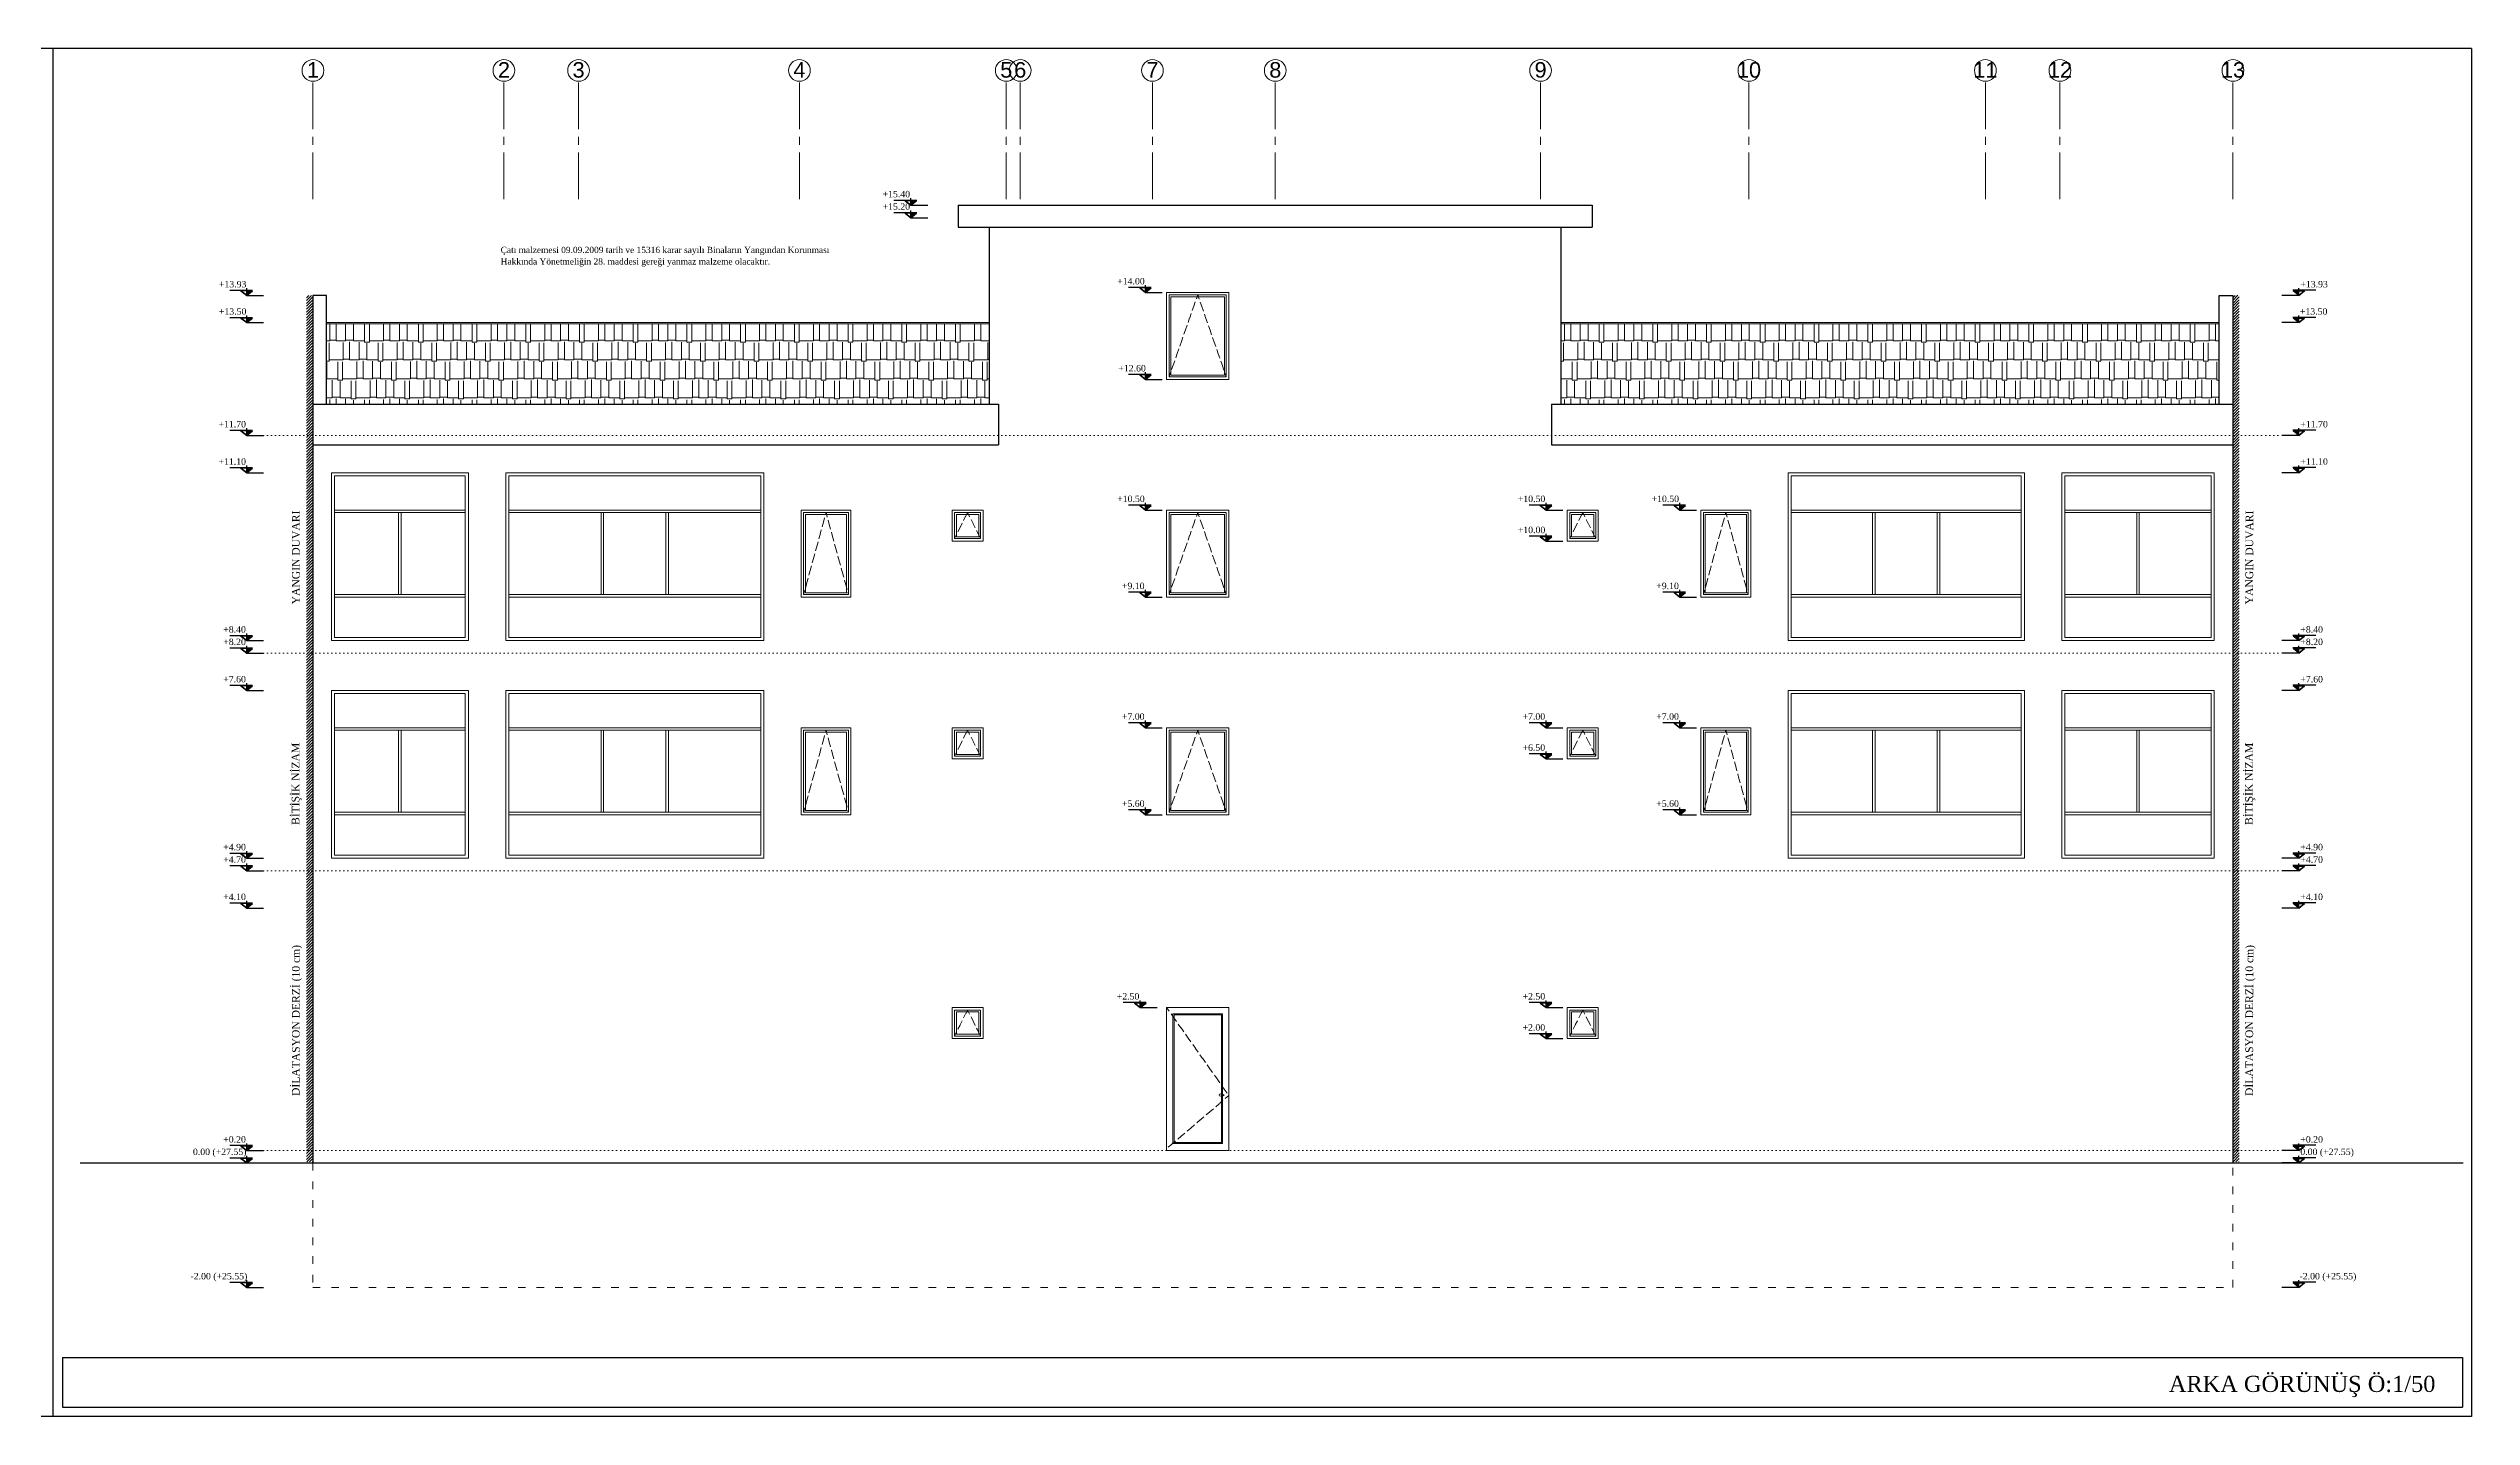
# Model space of a CAD drawing. Header units: centimetres. Extents: x 14449 to 53524, y -19051 to -10746.
# Drawn here: x 49629 to 53524, y -12946 to -10746 of the extents above; entities that cross this region are included whole.
import ezdxf

# ---------------------------------------------------------------- set-up
doc = ezdxf.new("R2010")
doc.units = ezdxf.units.CM
for name, pattern in [('ACAD_ISO03W100', [30, 12, -18]), ('CENTER2', [112.5, 75, -12.5, 12.5, -12.5]), ('DOT', [6.35, 0, -6.35]), ('IZDUSUM1', [20, 7.5, -5, 7.5, 0])]:
    doc.linetypes.add(name, pattern=pattern)
doc.layers.add('KOT', color=1, linetype='Continuous')
for name, color, linetype, lineweight in [('P-AKS', 255, 'Continuous', 5), ('rtm-izdusum-üst ince', 8, 'IZDUSUM1', 5), ('rtm-kesit katmanı-04', 33, 'Continuous', 25), ('rtm-kesit katmanı-05', 153, 'Continuous', 20), ('rtm-kesit katmanı-06', 136, 'Continuous', 15), ('rtm-mhl-yazı-malzeme', 7, 'Continuous', 13), ('rtm-olcu-iç 01', 7, 'Continuous', 20), ('rtm-sembol kot yazı', 7, 'Continuous', 20), ('rtm-sıva', 252, 'Continuous', 15)]:
    doc.layers.add(name, color=color, linetype=linetype, lineweight=lineweight)
doc.styles.add('arial_1_18', font='arial.ttf', dxfattribs={"height": 0.2})
doc.styles.add('times new roman_1_18', font='times.ttf', dxfattribs={"height": 0.2})
doc.styles.add('VAZ-OLCU', font='times.ttf', dxfattribs={"height": 60})
doc.styles.add('ölçü', font='times.ttf', dxfattribs={"height": 10})
pattern_1 = [(46.20512, (18998.2734, -3091.6842), (-2.2917851, 2.1973498), [])]

# ---------------------------------------------------------------- blocks, each defined once
blk = doc.blocks.new('kotson')
at = {"layer": 'KOT'}
blk.add_hatch(color=256, dxfattribs=at).paths.add_polyline_path([(0.3, 13.6), (18, 0), (18, 13.6)])
for p, q in [((70, 16), (0, 16)), ((18, 0), (0.3, 13.6)), ((0.3, 13.6), (35.6, 13.6)), ((18, 0), (18, 21.9)), ((35.6, 13.6), (18, 0)), ((18, 0), (35.6, 13.6)), ((18, 0), (18, 13.6)), ((18, 0), (-33.7, 0))]:
    blk.add_line(p, q, dxfattribs=at)

msp = doc.modelspace()

# ---------------------------------------------------------------- hatches: boundary and pattern name
at = {"layer": 'rtm-kesit katmanı-05'}
h = msp.add_hatch(dxfattribs=at)
h.set_pattern_fill('AR-RSHKE', color=256, scale=0.1, style=0)
h.set_pattern_definition([(0, (9588.726, 2e-12), (64.77, 30.48), [15.24, -12.7, 17.78, -7.62, 22.86, -10.16]), (0, (9603.966, 1.27), (64.77, 30.48), [12.7, -48.26, 10.16, -15.24]), (0, (9634.446, -1.905), (64.77, 30.48), [7.62, -78.74]), (90, (9588.726, 2e-12), (-21.59, 30.48), [29.21, -92.71]), (90, (9603.966, 2e-12), (-21.59, 30.48), [28.575, -93.345]), (90, (9616.666, 2e-12), (-21.59, 30.48), [26.67, -95.25]), (90, (9634.446, -1.905), (-21.59, 30.48), [29.21, -92.71]), (90, (9642.066, -1.905), (-21.59, 30.48), [29.21, -92.71]), (90, (9664.926, 2e-12), (-21.59, 30.48), [27.94, -93.98])])
h.paths.add_polyline_path([(51142.1, -11189.2), (50075.9, -11189.2), (50075.9, -11248), (50074.8, -11318.5), (51141, -11318.5)])
h = msp.add_hatch(dxfattribs=at)
h.set_pattern_fill('AR-RSHKE', color=256, scale=0.1, style=0)
h.set_pattern_definition([(0, (11573.366, -5e-11), (64.77, 30.48), [15.24, -12.7, 17.78, -7.62, 22.86, -10.16]), (0, (11588.606, 1.27), (64.77, 30.48), [12.7, -48.26, 10.16, -15.24]), (0, (11619.086, -1.905), (64.77, 30.48), [7.62, -78.74]), (90, (11573.366, -5e-11), (-21.59, 30.48), [29.21, -92.71]), (90, (11588.606, -5e-11), (-21.59, 30.48), [28.575, -93.345]), (90, (11601.306, -5e-11), (-21.59, 30.48), [26.67, -95.25]), (90, (11619.086, -1.905), (-21.59, 30.48), [29.21, -92.71]), (90, (11626.706, -1.905), (-21.59, 30.48), [29.21, -92.71]), (90, (11649.566, -5e-11), (-21.59, 30.48), [27.94, -93.98])])
h.paths.add_polyline_path([(53119.1, -11189.2), (52060.6, -11189.2), (52060.6, -11248), (52059.5, -11318.5), (53118, -11318.5)])
at = {"layer": 'rtm-sıva'}
h = msp.add_hatch(dxfattribs=at)
h.set_pattern_fill('ANSI31', color=256, angle=1.2051)
h.set_pattern_definition(pattern_1)
h.paths.add_polyline_path([(50053.9, -11143.4), (50043.9, -11143.2), (50043.9, -12536.9), (50053.9, -12536.7)])
h = msp.add_hatch(dxfattribs=at)
h.set_pattern_fill('ANSI31', color=256, angle=1.2051)
h.set_pattern_definition(pattern_1)
h.paths.add_polyline_path([(53140.6, -11143.4), (53150.6, -11143.2), (53150.6, -12536.9), (53140.6, -12536.7)])

# ---------------------------------------------------------------- linework, layer by layer
at = {"color": 2, "lineweight": 25}
for p, q in [((49636.3, -10746.2), (49636.3, -12946.2)), ((53524.4, -10746.2), (53524.4, -12946.2)), ((49651.8, -12851.2), (53510, -12851.2)), ((49651.8, -12851.2), (49651.8, -12931.2)), ((53510, -12851.2), (53510, -12931.2)), ((49651.8, -12931.2), (53510, -12931.2))]:
    msp.add_line(p, q, dxfattribs=at)
for points in [[(53524.4, -10746.2), (16573.4, -10746.2)], [(53524.4, -12946.2), (16573.4, -12946.2)]]:
    msp.add_lwpolyline(points, dxfattribs=at)
at = {"layer": 'P-AKS', "linetype": 'CENTER2'}
for p, q in [((50053.9, -10988.5), (50053.9, -10799.1)), ((53140.5, -10988.5), (53140.5, -10799.1))]:
    msp.add_line(p, q, dxfattribs=at)
for points in [[(50361.3, -10988.5), (50361.3, -10799.1)], [(50481.3, -10988.5), (50481.3, -10799.1)], [(50836.3, -10988.5), (50836.3, -10799.1)], [(51168.8, -10988.5), (51168.8, -10799.1)], [(51191.3, -10988.5), (51191.3, -10799.1)], [(51403.8, -10988.5), (51403.8, -10799.1)], [(51601.3, -10988.5), (51601.3, -10799.1)], [(52027.8, -10988.5), (52027.8, -10799.1)], [(52362.8, -10988.5), (52362.8, -10799.1)], [(52742.8, -10988.5), (52742.8, -10799.1)], [(52862.8, -10988.5), (52862.8, -10799.1)]]:
    msp.add_lwpolyline(points, dxfattribs=at)
at = {"layer": 'P-AKS', "linetype": 'Continuous'}
for centre in [(50054.3, -10781.6), (50361.3, -10781.6), (50481.3, -10781.6), (50836.3, -10781.6), (51168.8, -10781.6), (51191.3, -10781.6), (51403.8, -10781.6), (51601.3, -10781.6), (52027.8, -10781.6), (52362.8, -10781.6), (52742.8, -10781.6), (52862.8, -10781.6), (53140.9, -10781.6)]:
    msp.add_circle(centre, 17.5, dxfattribs=at)
at = {"layer": 'rtm-izdusum-üst ince', "lineweight": 9}
for p, q in [((51430.6, -11274.5), (51476.6, -11142.5)), ((51476.6, -11142.5), (51522.6, -11274.5)), ((50843.1, -11624.5), (50879.1, -11492.5)), ((50879.1, -11492.5), (50915.1, -11624.5)), ((51085.6, -11534.5), (51106.6, -11492.5)), ((51106.6, -11492.5), (51127.6, -11534.5)), ((51430.6, -11624.5), (51476.6, -11492.5)), ((51476.6, -11492.5), (51522.6, -11624.5)), ((52074.6, -11534.5), (52095.6, -11492.5)), ((52095.6, -11492.5), (52116.6, -11534.5)), ((52289.6, -11624.5), (52325.6, -11492.5)), ((52325.6, -11492.5), (52361.6, -11624.5)), ((50843.1, -11974.5), (50879.1, -11842.5)), ((50879.1, -11842.5), (50915.1, -11974.5)), ((51085.6, -11884.5), (51106.6, -11842.5)), ((51106.6, -11842.5), (51127.6, -11884.5)), ((51430.6, -11974.5), (51476.6, -11842.5)), ((51476.6, -11842.5), (51522.6, -11974.5)), ((52074.6, -11884.5), (52095.6, -11842.5)), ((52095.6, -11842.5), (52116.6, -11884.5)), ((52289.6, -11974.5), (52325.6, -11842.5)), ((52325.6, -11842.5), (52361.6, -11974.5)), ((51085.6, -12334.5), (51106.6, -12292.5)), ((51106.6, -12292.5), (51127.6, -12334.5)), ((52074.6, -12334.5), (52095.6, -12292.5)), ((52095.6, -12292.5), (52116.6, -12334.5))]:
    msp.add_line(p, q, dxfattribs=at)
msp.add_lwpolyline([(51426.6, -12288.5), (51526.6, -12430.1), (51426.6, -12515.5)], dxfattribs=at)
at = {"layer": 'rtm-kesit katmanı-04', "lineweight": 30}
for p, q in [((51091.6, -10998.5), (52110.6, -10998.5)), ((51091.6, -10998.5), (51091.6, -11033.5)), ((52110.6, -10998.5), (52110.6, -11033.5)), ((51091.6, -11033.5), (52110.6, -11033.5)), ((51141.6, -11033.5), (51141.6, -11318.5)), ((52060.6, -11033.5), (52060.6, -11318.5)), ((50053.9, -11318.5), (51156.6, -11318.5)), ((51156.6, -11318.5), (51156.6, -11383.5)), ((52045.6, -11318.5), (53140.6, -11318.5)), ((52045.6, -11318.5), (52045.6, -11383.5)), ((50053.9, -11383.5), (51156.6, -11383.5)), ((52045.6, -11383.5), (53140.6, -11383.5)), ((49680.1, -12538.5), (53510.7, -12538.5))]:
    msp.add_line(p, q, dxfattribs=at)
at = {"layer": 'rtm-kesit katmanı-04', "lineweight": 20}
for p, q in [((50075.9, -11187.2), (51141.6, -11187.2)), ((50075.9, -11189.2), (51141.6, -11189.2)), ((52060.6, -11187.2), (53118.5, -11187.2)), ((52060.6, -11189.2), (53118.5, -11189.2))]:
    msp.add_line(p, q, dxfattribs=at)
at = {"layer": 'rtm-kesit katmanı-04', "lineweight": 9}
msp.add_line((51526.6, -12518.5), (51426.6, -12518.5), dxfattribs=at)
at = {"layer": 'rtm-kesit katmanı-04', "lineweight": 30}
for points in [[(50075.9, -11318.5), (50075.9, -11143.3), (50053.9, -11143.3), (50053.9, -12538.5)], [(53118.5, -11318.5), (53118.5, -11143.3), (53140.6, -11143.3), (53140.6, -12538.5)]]:
    msp.add_lwpolyline(points, dxfattribs=at)
at = {"layer": 'rtm-kesit katmanı-04', "lineweight": 9}
msp.add_lwpolyline([(51426.6, -12518.5), (51426.6, -12288.5), (51526.6, -12288.5), (51526.6, -12518.5)], dxfattribs=at)
at = {"layer": 'rtm-kesit katmanı-05', "lineweight": 9}
for p, q in [((50299.1, -11488.5), (50088.9, -11488.5)), ((50774.1, -11488.5), (50369.1, -11488.5)), ((52800.6, -11488.5), (52430.6, -11488.5)), ((53105.6, -11488.5), (52870.6, -11488.5)), ((50299.1, -11492.5), (50088.9, -11492.5)), ((50192, -11492.5), (50192, -11624.5)), ((50196, -11492.5), (50196, -11624.5)), ((50774.1, -11492.5), (50369.1, -11492.5)), ((50517.6, -11492.5), (50517.6, -11624.5)), ((50521.6, -11492.5), (50521.6, -11624.5)), ((50621.6, -11492.5), (50621.6, -11624.5)), ((50625.6, -11492.5), (50625.6, -11624.5)), ((52800.6, -11492.5), (52430.6, -11492.5)), ((52561.6, -11492.5), (52561.6, -11624.5)), ((52565.6, -11492.5), (52565.6, -11624.5)), ((52665.6, -11492.5), (52665.6, -11624.5)), ((52669.6, -11492.5), (52669.6, -11624.5)), ((53105.6, -11492.5), (52870.6, -11492.5)), ((52986.1, -11492.5), (52986.1, -11624.5)), ((52990.1, -11492.5), (52990.1, -11624.5)), ((50299.1, -11624.5), (50088.9, -11624.5)), ((50299.1, -11628.5), (50088.9, -11628.5)), ((50774.1, -11624.5), (50369.1, -11624.5)), ((50774.1, -11628.5), (50369.1, -11628.5)), ((52800.6, -11624.5), (52430.6, -11624.5)), ((52800.6, -11628.5), (52430.6, -11628.5)), ((53105.6, -11624.5), (52870.6, -11624.5)), ((53105.6, -11628.5), (52870.6, -11628.5)), ((50299.1, -11838.5), (50088.9, -11838.5)), ((50774.1, -11838.5), (50369.1, -11838.5)), ((52800.6, -11838.5), (52430.6, -11838.5)), ((53105.6, -11838.5), (52870.6, -11838.5)), ((50299.1, -11842.5), (50088.9, -11842.5)), ((50192, -11842.5), (50192, -11974.5)), ((50196, -11842.5), (50196, -11974.5)), ((50774.1, -11842.5), (50369.1, -11842.5)), ((50517.6, -11842.5), (50517.6, -11974.5)), ((50521.6, -11842.5), (50521.6, -11974.5)), ((50621.6, -11842.5), (50621.6, -11974.5)), ((50625.6, -11842.5), (50625.6, -11974.5)), ((52800.6, -11842.5), (52430.6, -11842.5)), ((52561.6, -11842.5), (52561.6, -11974.5)), ((52565.6, -11842.5), (52565.6, -11974.5)), ((52665.6, -11842.5), (52665.6, -11974.5)), ((52669.6, -11842.5), (52669.6, -11974.5)), ((53105.6, -11842.5), (52870.6, -11842.5)), ((52986.1, -11842.5), (52986.1, -11974.5)), ((52990.1, -11842.5), (52990.1, -11974.5)), ((50299.1, -11974.5), (50088.9, -11974.5)), ((50299.1, -11978.5), (50088.9, -11978.5)), ((50774.1, -11974.5), (50369.1, -11974.5)), ((50774.1, -11978.5), (50369.1, -11978.5)), ((52800.6, -11974.5), (52430.6, -11974.5)), ((52800.6, -11978.5), (52430.6, -11978.5)), ((53105.6, -11974.5), (52870.6, -11974.5)), ((53105.6, -11978.5), (52870.6, -11978.5)), ((51438.5, -12300.4), (51514.7, -12300.4)), ((51438.5, -12424.7), (51438.5, -12300.4)), ((51438.5, -12505.6), (51438.5, -12305.2)), ((51514.7, -12300.4), (51514.7, -12300.4)), ((51514.7, -12300.4), (51514.7, -12429.1)), ((51514.7, -12429.4), (51514.7, -12505.6)), ((51514.7, -12505.6), (51438.5, -12505.6))]:
    msp.add_line(p, q, dxfattribs=at)
for points in [[(51426.6, -11138.5), (51526.6, -11138.5), (51526.6, -11278.5), (51426.6, -11278.5), (51426.6, -11138.5)], [(50839.1, -11488.5), (50919.1, -11488.5), (50919.1, -11628.5), (50839.1, -11628.5), (50839.1, -11488.5)], [(51081.6, -11488.5), (51131.6, -11488.5), (51131.6, -11538.5), (51081.6, -11538.5), (51081.6, -11488.5)], [(51426.6, -11488.5), (51526.6, -11488.5), (51526.6, -11628.5), (51426.6, -11628.5), (51426.6, -11488.5)], [(52070.6, -11488.5), (52120.6, -11488.5), (52120.6, -11538.5), (52070.6, -11538.5), (52070.6, -11488.5)], [(52285.6, -11488.5), (52365.6, -11488.5), (52365.6, -11628.5), (52285.6, -11628.5), (52285.6, -11488.5)], [(50839.1, -11838.5), (50919.1, -11838.5), (50919.1, -11978.5), (50839.1, -11978.5), (50839.1, -11838.5)], [(51081.6, -11838.5), (51131.6, -11838.5), (51131.6, -11888.5), (51081.6, -11888.5), (51081.6, -11838.5)], [(51426.6, -11838.5), (51526.6, -11838.5), (51526.6, -11978.5), (51426.6, -11978.5), (51426.6, -11838.5)], [(52070.6, -11838.5), (52120.6, -11838.5), (52120.6, -11888.5), (52070.6, -11888.5), (52070.6, -11838.5)], [(52285.6, -11838.5), (52365.6, -11838.5), (52365.6, -11978.5), (52285.6, -11978.5), (52285.6, -11838.5)], [(51081.6, -12288.5), (51131.6, -12288.5), (51131.6, -12338.5), (51081.6, -12338.5), (51081.6, -12288.5)], [(51436.7, -12426.5), (51436.7, -12298.6), (51516.4, -12298.6)], [(51516.4, -12416), (51516.4, -12507.4), (51436.7, -12507.4), (51436.7, -12302.7)], [(51516.4, -12298.6), (51516.4, -12426.5)], [(52070.6, -12288.5), (52120.6, -12288.5), (52120.6, -12338.5), (52070.6, -12338.5), (52070.6, -12288.5)]]:
    msp.add_lwpolyline(points, dxfattribs=at)
for points in [[(51430.6, -11142.5), (51522.6, -11142.5), (51522.6, -11274.5), (51430.6, -11274.5)], [(51433.6, -11145.5), (51519.6, -11145.5), (51519.6, -11271.5), (51433.6, -11271.5)], [(50083.9, -11428.5), (50304.1, -11428.5), (50304.1, -11698.5), (50083.9, -11698.5)], [(50088.9, -11433.5), (50299.1, -11433.5), (50299.1, -11693.5), (50088.9, -11693.5)], [(50364.1, -11428.5), (50779.1, -11428.5), (50779.1, -11698.5), (50364.1, -11698.5)], [(50369.1, -11433.5), (50774.1, -11433.5), (50774.1, -11693.5), (50369.1, -11693.5)], [(52425.6, -11428.5), (52805.6, -11428.5), (52805.6, -11698.5), (52425.6, -11698.5)], [(52430.6, -11433.5), (52800.6, -11433.5), (52800.6, -11693.5), (52430.6, -11693.5)], [(52865.6, -11428.5), (53110.6, -11428.5), (53110.6, -11698.5), (52865.6, -11698.5)], [(52870.6, -11433.5), (53105.6, -11433.5), (53105.6, -11693.5), (52870.6, -11693.5)], [(50843.1, -11492.5), (50915.1, -11492.5), (50915.1, -11624.5), (50843.1, -11624.5)], [(50846.1, -11495.5), (50912.1, -11495.5), (50912.1, -11621.5), (50846.1, -11621.5)], [(51085.6, -11492.5), (51127.6, -11492.5), (51127.6, -11534.5), (51085.6, -11534.5)], [(51088.6, -11495.5), (51124.6, -11495.5), (51124.6, -11531.5), (51088.6, -11531.5)], [(51430.6, -11492.5), (51522.6, -11492.5), (51522.6, -11624.5), (51430.6, -11624.5)], [(51433.6, -11495.5), (51519.6, -11495.5), (51519.6, -11621.5), (51433.6, -11621.5)], [(52074.6, -11492.5), (52116.6, -11492.5), (52116.6, -11534.5), (52074.6, -11534.5)], [(52077.6, -11495.5), (52113.6, -11495.5), (52113.6, -11531.5), (52077.6, -11531.5)], [(52289.6, -11492.5), (52361.6, -11492.5), (52361.6, -11624.5), (52289.6, -11624.5)], [(52292.6, -11495.5), (52358.6, -11495.5), (52358.6, -11621.5), (52292.6, -11621.5)], [(50083.9, -11778.5), (50304.1, -11778.5), (50304.1, -12048.5), (50083.9, -12048.5)], [(50088.9, -11783.5), (50299.1, -11783.5), (50299.1, -12043.5), (50088.9, -12043.5)], [(50364.1, -11778.5), (50779.1, -11778.5), (50779.1, -12048.5), (50364.1, -12048.5)], [(50369.1, -11783.5), (50774.1, -11783.5), (50774.1, -12043.5), (50369.1, -12043.5)], [(52425.6, -11778.5), (52805.6, -11778.5), (52805.6, -12048.5), (52425.6, -12048.5)], [(52430.6, -11783.5), (52800.6, -11783.5), (52800.6, -12043.5), (52430.6, -12043.5)], [(52865.6, -11778.5), (53110.6, -11778.5), (53110.6, -12048.5), (52865.6, -12048.5)], [(52870.6, -11783.5), (53105.6, -11783.5), (53105.6, -12043.5), (52870.6, -12043.5)], [(50843.1, -11842.5), (50915.1, -11842.5), (50915.1, -11974.5), (50843.1, -11974.5)], [(50846.1, -11845.5), (50912.1, -11845.5), (50912.1, -11971.5), (50846.1, -11971.5)], [(51085.6, -11842.5), (51127.6, -11842.5), (51127.6, -11884.5), (51085.6, -11884.5)], [(51088.6, -11845.5), (51124.6, -11845.5), (51124.6, -11881.5), (51088.6, -11881.5)], [(51430.6, -11842.5), (51522.6, -11842.5), (51522.6, -11974.5), (51430.6, -11974.5)], [(51433.6, -11845.5), (51519.6, -11845.5), (51519.6, -11971.5), (51433.6, -11971.5)], [(52074.6, -11842.5), (52116.6, -11842.5), (52116.6, -11884.5), (52074.6, -11884.5)], [(52077.6, -11845.5), (52113.6, -11845.5), (52113.6, -11881.5), (52077.6, -11881.5)], [(52289.6, -11842.5), (52361.6, -11842.5), (52361.6, -11974.5), (52289.6, -11974.5)], [(52292.6, -11845.5), (52358.6, -11845.5), (52358.6, -11971.5), (52292.6, -11971.5)], [(51085.6, -12292.5), (51127.6, -12292.5), (51127.6, -12334.5), (51085.6, -12334.5)], [(51088.6, -12295.5), (51124.6, -12295.5), (51124.6, -12331.5), (51088.6, -12331.5)], [(52074.6, -12292.5), (52116.6, -12292.5), (52116.6, -12334.5), (52074.6, -12334.5)], [(52077.6, -12295.5), (52113.6, -12295.5), (52113.6, -12331.5), (52077.6, -12331.5)]]:
    msp.add_lwpolyline(points, close=True, dxfattribs=at)
at = {"layer": 'rtm-kesit katmanı-06', "lineweight": 9}
msp.add_circle((51512.9, -12429.2), 1.78, dxfattribs=at)
msp.add_ellipse((51518.4, -12429.5), major_axis=(0, 0.931), ratio=0.398742, start_param=3.141593, end_param=9.424778, dxfattribs=at)
at = {"layer": 'rtm-olcu-iç 01', "color": 7, "linetype": 'DOT'}
for p, q in [((49974.9, -11368.5), (53219.6, -11368.5)), ((49974.9, -11718.5), (53219.6, -11718.5)), ((49974.9, -12068.5), (53219.6, -12068.5)), ((49974.9, -12518.5), (53219.6, -12518.5))]:
    msp.add_line(p, q, dxfattribs=at)
at = {"layer": 'rtm-sıva', "linetype": 'ACAD_ISO03W100'}
msp.add_lwpolyline([(50053.9, -12538.5), (50053.9, -12738.5), (53140.6, -12738.5), (53140.6, -12538.5)], dxfattribs=at)

# ---------------------------------------------------------------- block references
at = {"layer": 'KOT', "yscale": 0.525, "zscale": 0.525}
for p, xscale in [((51024.8, -10998.5), -0.525), ((51024.8, -11018.5), -0.525), ((49957.2, -11143.3), -0.525), ((51402, -11138.5), -0.525), ((53237.3, -11143.3), 0.525), ((49957.2, -11187.2), -0.525), ((53237.3, -11187.2), 0.525), ((51402, -11278.5), -0.525), ((49957.2, -11368.5), -0.525), ((53237.3, -11368.5), 0.525), ((49957.2, -11428.5), -0.525), ((53237.3, -11428.5), 0.525), ((51402, -11488.5), -0.525), ((52046, -11488.5), -0.525), ((52261, -11488.5), -0.525), ((52046, -11538.5), -0.525), ((51402, -11628.5), -0.525), ((52261, -11628.5), -0.525), ((49957.2, -11698.5), -0.525), ((49957.2, -11718.5), -0.525), ((53237.3, -11698.5), 0.525), ((53237.3, -11718.5), 0.525), ((49957.2, -11778.5), -0.525), ((53237.3, -11778.5), 0.525), ((51402, -11838.5), -0.525), ((52046, -11838.5), -0.525), ((52261, -11838.5), -0.525), ((52046, -11888.5), -0.525), ((51402, -11978.5), -0.525), ((52261, -11978.5), -0.525), ((49957.2, -12048.5), -0.525), ((49957.2, -12068.5), -0.525), ((53237.3, -12048.5), 0.525), ((53237.3, -12068.5), 0.525), ((49957.2, -12128.5), -0.525), ((53237.3, -12128.5), 0.525), ((51393.7, -12288.5), -0.525), ((52046, -12288.5), -0.525), ((52046, -12338.5), -0.525), ((49957.2, -12518.5), -0.525), ((49957.2, -12538.5), -0.525), ((53237.3, -12518.5), 0.525), ((53237.3, -12538.5), 0.525), ((49957.2, -12738.5), -0.525), ((53237.3, -12738.5), 0.525)]:
    msp.add_blockref('kotson', p, dxfattribs=dict(at, xscale=xscale))

# ---------------------------------------------------------------- texts
at = {"style": 'ölçü'}
msp.add_text('ARKA GÖRÜNÜŞ Ö:1/50', height=25.92, dxfattribs=at).set_placement((53037.8, -12906.7))
at = {"layer": 'P-AKS', "linetype": 'Continuous', "style": 'arial_1_18'}
for s, p in [('1', (50044.6, -10793.2)), ('2', (50351.6, -10793.2)), ('3', (50471.6, -10793.2)), ('4', (50826.6, -10793.2)), ('5', (51159.1, -10793.2)), ('6', (51181.6, -10793.2)), ('7', (51394.1, -10793.2)), ('8', (51591.6, -10793.2)), ('9', (52018.1, -10793.2)), ('10', (52343.4, -10793.2)), ('11', (52723.4, -10793.2)), ('12', (52843.4, -10793.2)), ('13', (53121.5, -10793.2))]:
    msp.add_text(s, height=25, dxfattribs=at).set_placement(p)
at = {"layer": 'rtm-mhl-yazı-malzeme', "linetype": 'Continuous', "lineweight": 0, "style": 'times new roman_1_18'}
for s, p in [('Hakkında Yönetmeliğin 28. maddesi gereği yanmaz malzeme olacaktır.', (50356, -11093.7)), ('Çatı malzemesi 09.09.2009 tarih ve 15316 karar sayılı Binaların Yangından Korunması ', (50356, -11075.2))]:
    msp.add_text(s, height=10, dxfattribs=at).set_placement(p)
at = {"layer": 'rtm-mhl-yazı-malzeme', "lineweight": 30, "style": 'ölçü'}
for s, p in [('YANGIN DUVARI', (50032.9, -11640.2)), ('YANGIN DUVARI', (53173.3, -11640.2)), ('BİTİŞİK NİZAM', (50032.4, -11994.9)), ('BİTİŞİK NİZAM', (53172.7, -11994.9)), ('DİLATASYON DERZİ (10 cm)', (50032.8, -12430.8)), ('DİLATASYON DERZİ (10 cm)', (53173.2, -12430.8))]:
    msp.add_text(s, height=12.346, rotation=89.9437, dxfattribs=at).set_placement(p)
at = {"layer": 'rtm-sembol kot yazı', "style": 'VAZ-OLCU'}
for s, p in [('+15.40', (50970, -10985.7, -91.9)), ('+15.20', (50970, -11005.7, -91.9)), ('+13.93', (49903.1, -11130.5, -91.9)), ('+14.00', (51347.2, -11125.7, -91.9)), ('+13.93', (53249.2, -11130.5, -91.9)), ('+13.50', (49903.1, -11174.3, -91.9)), ('+13.50', (53248.5, -11174.3, -91.9)), ('+12.60', (51349, -11265.7, -91.9)), ('+11.70', (49902.4, -11355.7, -91.9)), ('+11.70', (53249.2, -11355.7, -91.9)), ('+11.10', (49902.4, -11415.7, -91.9)), ('+11.10', (53249.2, -11415.7, -91.9)), ('+10.50', (51347.2, -11475.7, -91.9)), ('+10.50', (51991.2, -11475.7, -91.9)), ('+10.50', (52206.2, -11475.7, -91.9)), ('+10.00', (51991.2, -11525.7, -91.9)), ('+9.10', (51354.8, -11615.7, -91.9)), ('+9.10', (52213.8, -11615.7, -91.9)), ('+8.40', (49910.1, -11685.7, -91.9)), ('+8.40', (53249.2, -11685.7, -91.9)), ('+8.20', (49910.1, -11705.7, -91.9)), ('+8.20', (53249.2, -11705.7, -91.9)), ('+7.60', (49910.1, -11765.7, -91.9)), ('+7.60', (53249.2, -11765.7, -91.9)), ('+7.00', (51354.8, -11825.7, -91.9)), ('+7.00', (51998.8, -11825.7, -91.9)), ('+7.00', (52213.8, -11825.7, -91.9)), ('+6.50', (51998.8, -11875.7, -91.9)), ('+5.60', (51354.8, -11965.7, -91.9)), ('+5.60', (52213.8, -11965.7, -91.9)), ('+4.90', (49910.1, -12035.7, -91.9)), ('+4.90', (53249.2, -12035.7, -91.9)), ('+4.70', (49910.1, -12055.7, -91.9)), ('+4.70', (53249.2, -12055.7, -91.9)), ('+4.10', (49910.1, -12115.7, -91.9)), ('+4.10', (53249.2, -12115.7, -91.9)), ('+2.50', (51346.5, -12275.7, -91.9)), ('+2.50', (51998.8, -12275.7, -91.9)), ('+2.00', (51998.8, -12325.7, -91.9)), ('+0.20', (49910.1, -12505.7, -91.9)), ('+0.20', (53249.2, -12505.7, -91.9)), ('0.00 (+27.55) ', (49861.3, -12525.7, -91.9)), ('0.00 (+27.55) ', (53249.2, -12525.7, -91.9)), ('-2.00 (+25.55) ', (49857.4, -12725.7, -91.9)), ('-2.00 (+25.55) ', (53247.9, -12725.7, -91.9))]:
    msp.add_text(s, height=10.4, dxfattribs=at).set_placement(p)

doc.saveas('drawing.dxf')
